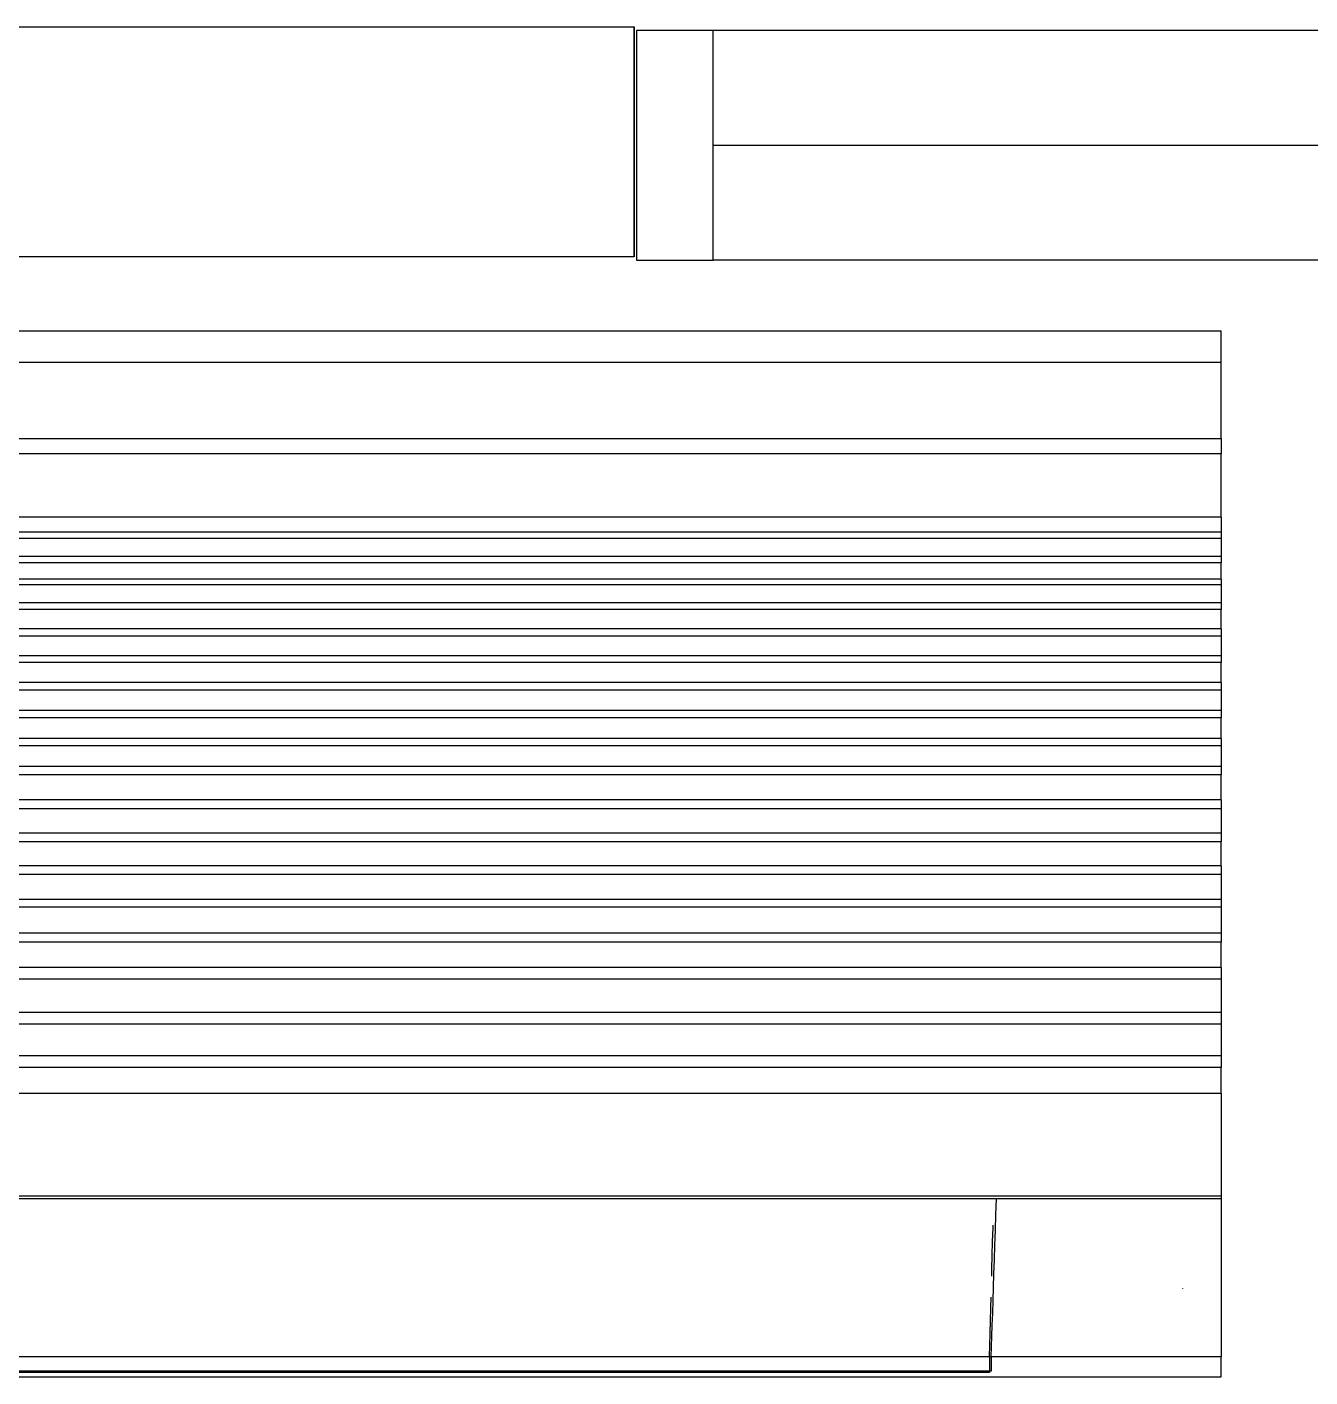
# Model space of a CAD drawing. Header units: millimetres. Extents: x 982 to 80582, y 687 to 58800.
# Drawn here: x 23721 to 24558, y 22677 to 23558 of the extents above; entities that cross this region are included whole.
import ezdxf

# ---------------------------------------------------------------- set-up
doc = ezdxf.new("R2010")
doc.units = ezdxf.units.MM
for name, color, linetype in [('A-WALL', 1, 'Continuous'), ('A-WIN', 9, 'Continuous'), ('Edges', 7, 'Continuous')]:
    doc.layers.add(name, color=color, linetype=linetype)

# ---------------------------------------------------------------- blocks, each defined once
blk = doc.blocks.new('A$C04C40081')
at = {"layer": 'A-WIN', "color": 8}
for p, q in [((850, 150), (50, 150)), ((850, 75), (50, 75)), ((850, 0), (50, 0))]:
    blk.add_line(p, q, dxfattribs=at)
at = {"layer": 'A-WIN', "color": 8, "linetype": 'Continuous'}
for points in [[(50, 150), (0, 150), (0, 0), (50, 0)], [(850, 150), (900, 150), (900, 0), (850, 0)]]:
    blk.add_lwpolyline(points, close=True, dxfattribs=at)
blk = doc.blocks.new('air con')
at = {"layer": 'Edges'}
for p, q in [((71.402, 41.898), (152.402, 41.898)), ((152.402, 41.095), (152.402, 41.898)), ((71.402, 41.095), (152.402, 41.095)), ((152.402, 39.122), (152.402, 41.095)), ((71.402, 39.122), (152.402, 39.122)), ((152.402, 39.122), (152.402, 38.724)), ((152.402, 38.724), (71.402, 38.724)), ((152.402, 37.092), (152.402, 38.724)), ((152.402, 37.092), (71.402, 37.092)), ((152.402, 37.092), (152.402, 36.701)), ((152.402, 36.701), (71.402, 36.701)), ((152.402, 36.701), (152.402, 36.542)), ((152.402, 36.542), (71.402, 36.542)), ((152.402, 36.542), (152.402, 36.078)), ((152.402, 36.078), (71.402, 36.078)), ((152.402, 35.914), (71.402, 35.914)), ((152.402, 36.078), (152.402, 35.914)), ((152.402, 35.493), (152.402, 35.914)), ((152.402, 35.493), (71.402, 35.493)), ((152.402, 35.34), (71.402, 35.34)), ((152.402, 35.493), (152.402, 35.34)), ((152.402, 35.34), (152.402, 34.877)), ((152.402, 34.877), (71.402, 34.877)), ((152.402, 34.877), (152.402, 34.709)), ((152.402, 34.709), (71.402, 34.709)), ((152.402, 34.207), (152.402, 34.709)), ((152.402, 34.207), (71.402, 34.207)), ((152.402, 34.207), (152.402, 34.022)), ((152.402, 34.022), (71.402, 34.022)), ((152.402, 34.022), (152.402, 33.51)), ((152.402, 33.51), (71.402, 33.51)), ((152.402, 33.51), (152.402, 33.335)), ((152.402, 33.335), (71.402, 33.335)), ((152.402, 32.826), (152.402, 33.335)), ((152.402, 32.826), (71.402, 32.826)), ((152.402, 32.826), (152.402, 32.625)), ((152.402, 32.625), (71.402, 32.625)), ((152.402, 32.625), (152.402, 32.098)), ((152.402, 32.098), (71.402, 32.098)), ((152.402, 32.098), (152.402, 31.911)), ((152.402, 31.911), (71.402, 31.911)), ((152.402, 31.378), (152.402, 31.911)), ((152.402, 31.378), (71.402, 31.378)), ((152.402, 31.378), (152.402, 31.189)), ((152.402, 31.189), (71.402, 31.189)), ((152.402, 31.189), (152.402, 30.654)), ((152.402, 30.654), (71.402, 30.654)), ((152.402, 30.439), (71.402, 30.439)), ((152.402, 30.654), (152.402, 30.439)), ((152.402, 29.791), (152.402, 30.439)), ((152.402, 29.791), (71.402, 29.791)), ((152.402, 29.791), (152.402, 29.562)), ((152.402, 29.562), (71.402, 29.562)), ((152.402, 29.562), (152.402, 28.935)), ((152.402, 28.935), (71.402, 28.935)), ((152.402, 28.935), (152.402, 28.714)), ((152.402, 28.714), (71.402, 28.714)), ((152.402, 28.092), (152.402, 28.714)), ((152.402, 28.092), (71.402, 28.092)), ((152.402, 28.092), (152.402, 27.871)), ((152.402, 27.871), (71.402, 27.871)), ((152.402, 27.871), (152.402, 27.226)), ((152.402, 27.226), (71.402, 27.226)), ((152.402, 27.226), (152.402, 27.024)), ((152.402, 27.024), (71.402, 27.024)), ((152.402, 27.024), (152.402, 26.349)), ((152.402, 26.349), (71.402, 26.349)), ((152.402, 26.349), (152.402, 26.117)), ((152.402, 26.117), (71.402, 26.117)), ((152.402, 25.469), (152.402, 26.117)), ((152.402, 25.469), (71.402, 25.469)), ((152.402, 25.469), (152.402, 25.162)), ((152.402, 25.162), (71.402, 25.162)), ((152.402, 25.162), (152.402, 24.304)), ((152.402, 24.304), (71.402, 24.304)), ((152.402, 24.304), (152.402, 24.002)), ((152.402, 24.002), (71.402, 24.002)), ((152.402, 24.002), (152.402, 23.184)), ((152.402, 23.184), (71.402, 23.184)), ((152.402, 23.184), (152.402, 22.883)), ((152.402, 22.883), (71.402, 22.883)), ((152.402, 22.213), (152.402, 22.883)), ((152.402, 22.213), (71.402, 22.213)), ((152.402, 22.213), (152.402, 19.568)), ((152.402, 19.568), (71.402, 19.568)), ((152.402, 19.568), (152.402, 19.493)), ((152.402, 19.493), (71.402, 19.493)), ((146.588, 19.085), (146.601, 19.493)), ((152.402, 19.493), (152.402, 15.42)), ((146.575, 18.687), (146.588, 19.085)), ((146.504, 18.391), (146.514, 18.752)), ((146.514, 18.752), (146.516, 18.813)), ((146.562, 18.299), (146.575, 18.687)), ((146.494, 18.035), (146.504, 18.391)), ((146.55, 17.923), (146.562, 18.299)), ((146.484, 17.685), (146.494, 18.035)), ((146.538, 17.558), (146.55, 17.923)), ((146.479, 17.503), (146.484, 17.685)), ((146.527, 17.206), (146.538, 17.558)), ((146.516, 16.869), (146.527, 17.206)), ((151.402, 17.184), (151.402, 17.175)), ((146.456, 16.673), (146.464, 16.956)), ((146.505, 16.546), (146.516, 16.869)), ((146.447, 16.349), (146.456, 16.673)), ((146.495, 16.239), (146.505, 16.546)), ((146.429, 15.722), (146.438, 16.032)), ((146.438, 16.032), (146.447, 16.349)), ((146.486, 15.948), (146.495, 16.239)), ((146.421, 15.42), (146.429, 15.722)), ((146.477, 15.675), (146.486, 15.948)), ((146.421, 15.42), (76.921, 15.42)), ((146.468, 15.42), (146.421, 15.42)), ((146.421, 15.42), (146.421, 15.051)), ((146.468, 15.42), (146.477, 15.675)), ((152.402, 15.42), (146.468, 15.42)), ((146.468, 15.42), (146.468, 15.051)), ((152.402, 14.898), (152.402, 15.42)), ((146.421, 15.051), (76.921, 15.051)), ((146.421, 15.012), (76.921, 15.012)), ((146.468, 15.051), (146.421, 15.051)), ((146.421, 15.051), (146.421, 15.012)), ((71.402, 14.898), (152.402, 14.898))]:
    blk.add_line(p, q, dxfattribs=at)

msp = doc.modelspace()

# ---------------------------------------------------------------- linework, layer by layer
at = {"layer": 'A-WALL', "color": 8}
for p, q in [((22417.05, 23558.09), (24117.05, 23558.09)), ((24117.05, 23558.09), (24117.05, 23408.09)), ((24117.05, 23408.09), (22417.05, 23408.09))]:
    msp.add_line(p, q, dxfattribs=at)
at = {"layer": 'A-WALL', "color": 8, "linetype": 'Continuous', "ltscale": 900}
msp.add_line((24117.05, 23408.09), (24117.05, 23558.09), dxfattribs=at)

# ---------------------------------------------------------------- block references
at = {"xscale": 25.2884805851763, "yscale": 25.2884805851763, "zscale": 25.2884805851763}
msp.add_blockref('air con', (20646.24, 22300.2), dxfattribs=at)
at = {"layer": 'A-WIN', "color": 8}
msp.add_blockref('A$C04C40081', (24118.59, 23405.81), dxfattribs=at)

doc.saveas('drawing.dxf')
